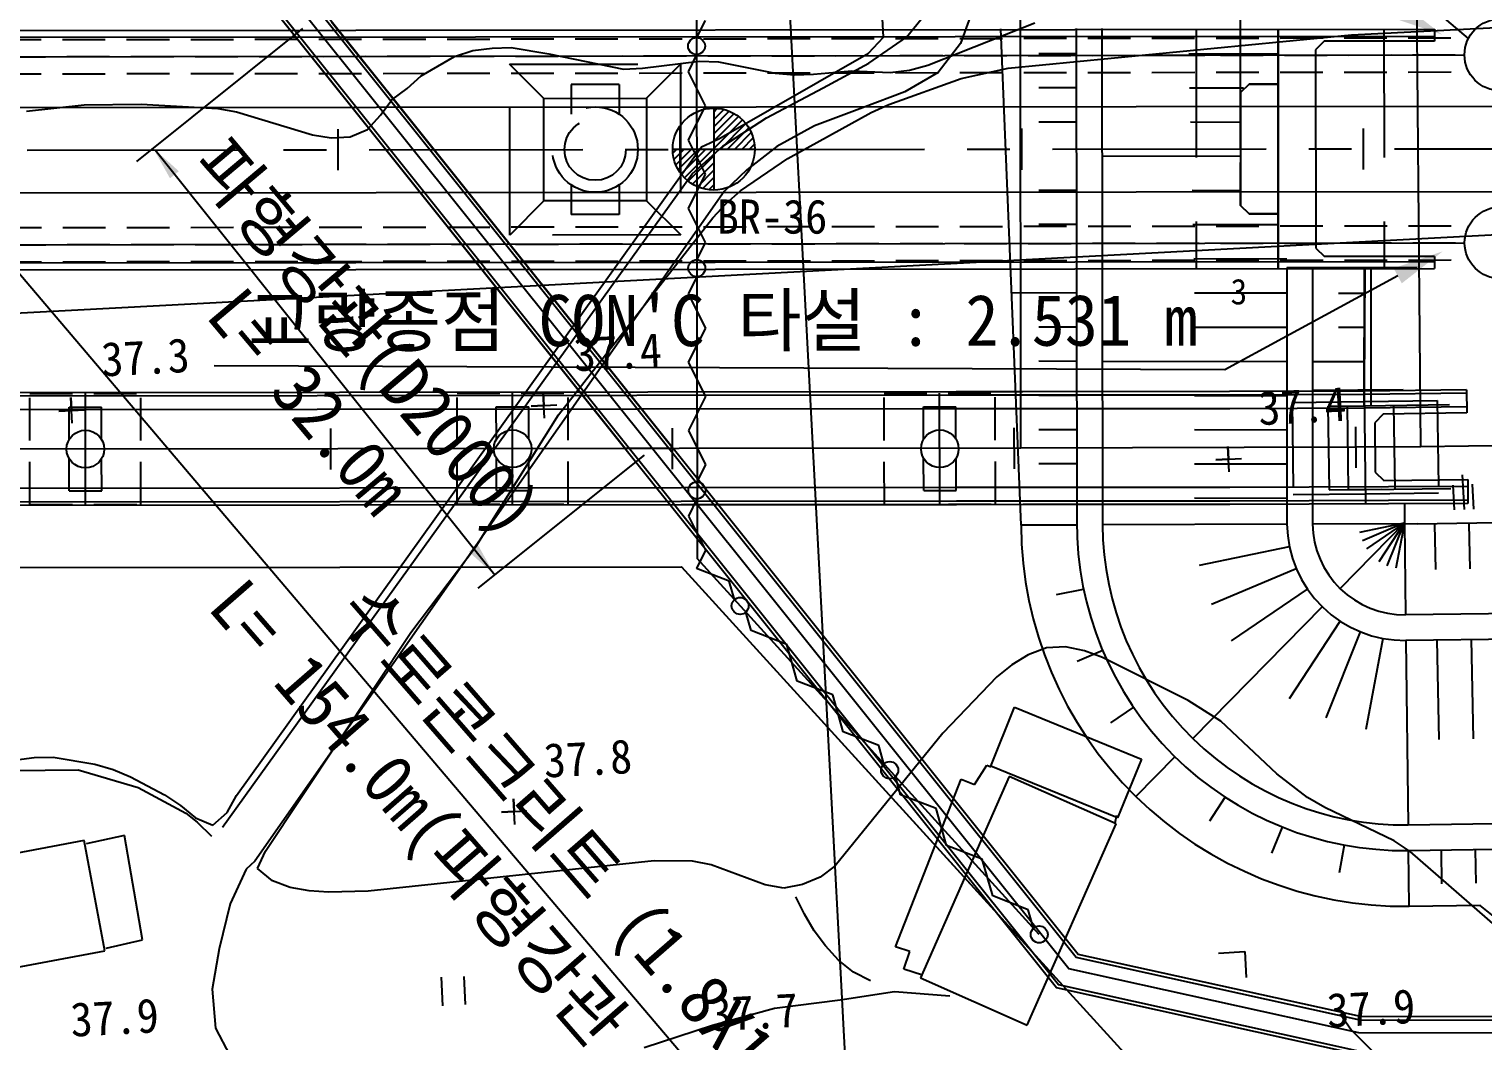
# Model space of a CAD drawing. Header units: millimetres. Extents: x 13158 to 13954, y 1103 to 1807.
# Drawn here: x 13824.1 to 13909.2, y 1423.8 to 1483 of the extents above; entities that cross this region are included whole.
import ezdxf
from ezdxf.enums import TextEntityAlignment as Align
from ezdxf.xclip import XClip

# ---------------------------------------------------------------- set-up
doc = ezdxf.new("R2010")
doc.units = ezdxf.units.MM
doc.header["$LTSCALE"] = 10
doc.header["$MEASUREMENT"] = 0
doc.header["$XCLIPFRAME"] = 2
for name, pattern in [('CENTER', [2, 1.25, -0.25, 0.25, -0.25]), ('CENTERX2', [4, 2.5, -0.5, 0.5, -0.5]), ('DASHED2', [0.375, 0.25, -0.125]), ('HIDDEN', [0.375, 0.25, -0.125])]:
    doc.linetypes.add(name, pattern=pattern)
for name, color, linetype in [('TN-CABL', 4, 'Continuous'), ('TN-MANH', 4, 'Continuous'), ('TZ-BASE', 253, 'Continuous'), ('TZ-CABL', 4, 'Continuous')]:
    doc.layers.add(name, color=color, linetype=linetype)
doc.styles.get("Standard").update_dxf_attribs({"font": 'GulimChe.ttf'})
doc.linetypes.add('ZIGZAG', pattern='A,0.0001,-0.2,[131,ltypeshp.shx,S=0.2,R=0,X=-0.2,Y=0],-0.4,[131,ltypeshp.shx,S=0.2,R=180,X=0.2,Y=0],-0.2', length=0.8001)

# ---------------------------------------------------------------- blocks, each defined once
blk = doc.blocks.new('JD-DGDHG')
at = {"layer": 'TZ-BASE'}
for p, q in [((619.644, 135.947), (638.223, -213.913)), ((652.798, 0.575), (652.732, 74.587)), ((639.941, -16.936), (639.877, 54.984)), ((663.341, -16.855), (662.734, 52.968)), ((642.747, -47.398, -2.246), (582.786, 27.519, -2.246)), ((643.174, -46.732, -2.246), (583.48, 27.852, -2.246)), ((643.288, -46.554, -2.246), (583.665, 27.94, -2.246)), ((642.034, -48.507, -2.246), (581.63, 26.964, -2.246)), ((642.148, -48.33, -2.246), (581.967, 26.863, -2.246)), ((620.955, 14.487), (620.989, -23.392)), ((564.872, 12.656, 32.265), (625.241, -58.416, 32.265)), ((633.242, 7.127, 37.907), (634.535, 8.699, 37.907)), ((637.047, 8.526, 37.907), (636.412, 6.738, 37.907)), ((616.783, -16.958, -2.246), (596.792, 8.019, -2.246)), ((599.608, 8.022, -2.246), (619.599, -16.956, -2.246)), ((621.461, 8.098), (620.961, 7.098)), ((631.906, 7.111, 37), (631.843, 8.219, 37)), ((634.499, 5.475, 37), (640.768, 7.958, 37)), ((659.284, 7.255, 37), (671.141, 7.863, 37)), ((500.014, 7.44), (664.141, 7.585)), ((575.073, 7.106), (664.142, 7.184)), ((597.904, 7.63, -2.246), (588.181, -0.152, -2.246)), ((631.016, 6.184, 37), (631.906, 7.111, 37)), ((631.052, 5.593, 37.907), (633.242, 7.127, 37.907)), ((639.952, -21.44), (638.765, 7.614)), ((639.192, 5.296, 37), (659.284, 7.255, 37)), ((643.187, 7.618), (643.214, -21.429)), ((644.687, 7.619), (644.714, -21.424)), ((655.004, -6.423), (654.991, 7.576)), ((654.991, 7.576), (655.004, -6.423)), ((657.692, 6.878), (657.192, 6.378)), ((664.142, 6.884), (657.692, 6.878)), ((664.141, 7.585), (664.142, 6.884)), ((604.856, 4.856, 37), (606.796, 5.988, 37)), ((606.796, 5.988, 37), (607.867, 6.343, 37)), ((607.867, 6.343, 37), (609.001, 6.483, 37)), ((609.001, 6.483, 37), (610.113, 6.509, 37)), ((610.113, 6.509, 37), (612.312, 6.149, 37)), ((612.312, 6.149, 37), (616.696, 5.243, 37)), ((620.962, 6.098), (620.463, 5.097)), ((622.268, 1.164, 37), (631.016, 6.184, 37)), ((636.412, 6.738, 37.907), (635.096, 5.051, 37.907)), ((643.189, 6.147), (640.994, 6.15)), ((654.969, 6.13), (649.768, 6.137)), ((657.192, 6.378), (657.203, -5.222)), ((616.696, 5.243, 37), (617.803, 5.305, 37)), ((617.803, 5.305, 37), (621.133, 5.717, 37)), ((621.133, 5.717, 37), (622.253, 5.669, 37)), ((622.253, 5.669, 37), (625.567, 5.002, 37)), ((627.804, 4.944, 37), (630.045, 5.147, 37)), ((628.368, 4.147, 37.907), (631.052, 5.593, 37.907)), ((630.045, 5.147, 37), (632.285, 5.052, 37)), ((632.285, 5.052, 37), (633.42, 5.193, 37)), ((633.42, 5.193, 37), (634.499, 5.475, 37)), ((636.441, 4.697, 37), (639.192, 5.296, 37)), ((604.018, 4.121, 37), (604.856, 4.856, 37)), ((620.463, 5.097), (621.465, 3.098)), ((625.567, 5.002, 37), (626.692, 4.918, 37)), ((626.692, 4.918, 37), (627.804, 4.944, 37)), ((632.206, 3.171, 37), (636.441, 4.697, 37)), ((635.096, 5.051, 37.907), (633.154, 3.92, 37.907)), ((602.466, 2.554, 37), (603.135, 3.454, 37)), ((603.135, 3.454, 37), (604.018, 4.121, 37)), ((625.052, 2.4, 37.907), (628.368, 4.147, 37.907)), ((633.154, 3.92, 37.907), (630.668, 2.981, 37.907)), ((643.191, 4.147), (640.993, 4.15)), ((652.977, 4.133), (649.816, 4.137)), ((652.977, 4.133), (649.816, 4.137)), ((499.967, 2.94), (699.956, 3.116)), ((581.746, 2.779, 37), (585.116, 3.159, 37)), ((585.116, 3.159, 37), (588.455, 3.2, 37)), ((588.455, 3.2, 37), (592.945, 2.938, 37)), ((592.945, 2.938, 37), (594.047, 2.74, 37)), ((594.047, 2.74, 37), (598.486, 1.394, 37)), ((601.715, 1.719, 37), (602.466, 2.554, 37)), ((621.465, 3.098), (620.467, 1.097)), ((621.966, 2.965), (621.971, -1.835)), ((621.967, 2.724), (622.196, 2.955)), ((621.967, 2.3), (622.558, 2.892)), ((621.968, 1.876), (622.877, 2.787)), ((621.968, 1.452), (623.162, 2.648)), ((626.312, 0.027, 37), (631.185, 2.71, 37)), ((630.668, 2.981, 37.907), (627.861, 1.928, 37.907)), ((631.185, 2.71, 37), (632.206, 3.171, 37)), ((599.999, -0.671), (599.997, 1.729)), ((600.69, 1.295, 37), (601.715, 1.719, 37)), ((619.999, -0.653), (619.996, 1.747)), ((621.968, 1.027), (623.417, 2.479)), ((621.969, 0.603), (623.645, 2.283)), ((622.355, 0.566), (623.847, 2.06)), ((622.506, 0.747, 37.907), (625.052, 2.4, 37.907)), ((622.78, 0.566), (624.021, 1.81)), ((627.861, 1.928, 37.907), (625.668, 0.729, 37.907)), ((639.999, -0.636), (639.996, 1.764)), ((643.192, 2.147), (640.993, 2.15)), ((652.772, 2.133), (649.863, 2.137)), ((652.772, 2.133), (649.863, 2.137)), ((659.999, -0.618), (659.996, 1.782)), ((598.486, 1.394, 37), (599.583, 1.232, 37)), ((599.583, 1.232, 37), (600.69, 1.295, 37)), ((620.467, 1.097), (621.469, -0.902)), ((621.247, 0.704, 37), (622.268, 1.164, 37)), ((623.204, 0.567), (624.166, 1.531)), ((623.628, 0.567), (624.278, 1.219)), ((624.053, 0.568), (624.35, 0.866)), ((589.279, 0.519, -2.246), (609.148, -24.349, -2.246)), ((594.037, -37.261, 37), (621.247, 0.704, 37)), ((619.569, 0.563), (624.369, 0.568)), ((619.58, 0.333), (619.81, 0.563)), ((619.644, -0.028), (620.234, 0.564)), ((619.749, -0.347), (620.658, 0.564)), ((619.889, -0.632), (621.083, 0.564)), ((620.058, -0.887), (621.507, 0.565)), ((620.255, -1.114), (621.931, 0.565)), ((620.478, -1.315), (621.969, 0.179)), ((620.7, -0.888, 37.907), (622.506, 0.747, 37.907)), ((623.535, -1.876, 37), (626.312, 0.027, 37)), ((625.668, 0.729, 37.907), (623.904, -0.641, 37.907)), ((652.774, 0.133), (644.694, 0.145)), ((620.729, -1.489), (621.97, -0.245)), ((621.008, -1.634), (621.97, -0.67)), ((623.904, -0.641, 37.907), (622.574, -1.921, 37.907)), ((593.224, -39.108, 37.907), (620.7, -0.888, 37.907)), ((621.469, -0.902), (620.47, -2.902)), ((621.321, -1.745), (621.971, -1.094)), ((621.674, -1.816), (621.971, -1.518)), ((499.971, -2.06), (700, -1.884)), ((622.574, -1.921, 37.907), (595.106, -41.106, 37.907)), ((622.697, -2.612, 37), (623.535, -1.876, 37)), ((643.196, -1.853), (640.992, -1.85)), ((652.776, -1.867), (649.958, -1.863)), ((699.42, -2.762), (457.918, -15.587)), ((620.47, -2.902), (621.472, -4.902)), ((621.908, -3.452, 37), (622.697, -2.612, 37)), ((612.884, -14.974, 37), (621.908, -3.452, 37)), ((643.198, -3.853), (640.991, -3.85)), ((654.978, -3.87), (650.006, -3.863)), ((654.978, -3.87), (650.006, -3.863)), ((621.472, -4.902), (620.973, -5.902)), ((655.504, -5.871), (650.054, -5.863)), ((655.504, -5.871), (650.054, -5.863)), ((657.203, -5.222), (657.703, -5.721)), ((664.153, -5.716), (657.703, -5.721)), ((664.153, -5.716), (664.154, -6.416)), ((500.026, -6.16), (664.153, -6.015)), ((500.027, -6.56), (664.154, -6.415)), ((663.13, -6.364), (655.5, -6.371)), ((655.5, -6.371), (655.514, -21.385)), ((657, -6.369), (657.014, -21.38)), ((660.077, -6.366), (660.024, -13.546)), ((660.034, -14.448), (660.049, -6.419)), ((660.434, -14.451), (660.449, -6.418)), ((620.974, -6.902), (620.475, -7.902)), ((620.475, -7.902), (621.477, -9.902)), ((643.201, -7.853), (639.397, -7.848)), ((655.501, -7.871), (650.101, -7.863)), ((660.069, -7.877), (658.535, -7.875)), ((621.477, -9.902), (620.479, -11.902)), ((643.203, -9.853), (640.99, -9.85)), ((655.503, -9.871), (650.103, -9.863)), ((660.059, -9.877), (658.531, -9.875)), ((620.479, -11.902), (621.48, -13.902)), ((643.205, -11.853), (640.989, -11.85)), ((655.505, -11.871), (644.705, -11.855)), ((660.048, -11.877), (657.005, -11.873)), ((660.038, -13.598), (652.158, -13.626)), ((662.308, -13.517), (657.007, -13.557)), ((660.023, -13.598), (660.108, -20.198)), ((666.022, -13.522), (660.038, -13.598)), ((666.022, -13.522), (666.039, -14.871)), ((600.063, -13.672), (580.063, -13.69)), ((636.163, -13.84), (580.063, -13.89)), ((584.432, -15.474, 37.348), (584.353, -13.977, 37.348)), ((584.353, -13.977, 37.348), (584.393, -14.725, 37.348)), ((585.2, -20.235), (585.195, -13.735)), ((636.163, -13.64), (600.063, -13.672)), ((610.2, -20.213), (610.194, -13.713)), ((611.284, -14.469, 37.44), (612.781, -14.389, 37.44)), ((612.032, -14.429, 37.44), (611.284, -14.469, 37.44)), ((612.072, -15.178, 37.44), (611.993, -13.68, 37.44)), ((611.993, -13.68, 37.44), (612.032, -14.429, 37.44)), ((621.48, -13.902), (620.482, -15.902)), ((635.208, -20.216), (635.187, -13.716)), ((640.063, -13.637), (636.163, -13.64)), ((640.063, -13.837), (636.163, -13.84)), ((652.158, -13.626), (640.063, -13.637)), ((652.159, -13.826), (640.063, -13.837)), ((643.207, -13.853), (640.989, -13.85)), ((655.507, -13.871), (650.107, -13.863)), ((660.04, -13.798), (652.159, -13.826)), ((666.025, -13.722), (660.04, -13.798)), ((636.164, -14.64), (580.063, -14.69)), ((583.644, -14.765, 37.348), (585.142, -14.686, 37.348)), ((584.393, -14.725, 37.348), (583.644, -14.765, 37.348)), ((608.072, -22.668, 37), (612.884, -14.974, 37)), ((640.063, -14.637), (636.164, -14.64)), ((652.161, -14.626), (640.063, -14.637)), ((660.047, -14.598), (652.161, -14.626)), ((666.035, -14.522), (660.047, -14.598)), ((661.14, -14.934), (660.647, -15.441)), ((666.039, -14.871), (661.14, -14.934)), ((599.539, -15.772), (599.541, -18.172)), ((619.539, -15.754), (619.541, -18.154)), ((620.482, -15.902), (621.484, -17.902)), ((639.539, -15.736), (639.541, -18.136)), ((643.209, -15.853), (640.988, -15.85)), ((655.509, -15.871), (650.109, -15.863)), ((659.532, -15.683), (659.547, -18.083)), ((660.647, -15.441), (660.684, -18.34)), ((639.941, -16.936), (553.995, -17.012)), ((619.599, -16.956, -2.246), (616.783, -16.958, -2.246)), ((659.54, -16.883), (639.941, -16.936)), ((652.137, -18.323, 37.44), (652.057, -16.825, 37.44)), ((652.057, -16.825, 37.44), (652.097, -17.574, 37.44)), ((663.341, -16.855), (659.54, -16.883)), ((679.538, -16.626), (663.341, -16.855)), ((617.895, -17.348, -2.246), (608.172, -25.13, -2.246)), ((643.21, -17.853), (640.988, -17.85)), ((655.51, -17.871), (650.11, -17.863)), ((651.348, -17.614, 37.44), (652.846, -17.535, 37.44)), ((652.097, -17.574, 37.44), (651.348, -17.614, 37.44)), ((621.484, -17.902), (620.985, -18.902)), ((660.684, -18.34), (661.19, -18.834)), ((665.768, -18.502, 38.091), (665.875, -20.512, 38.091)), ((620.067, -19.254), (580.067, -19.29)), ((636.168, -19.24), (620.067, -19.254)), ((640.067, -19.237), (636.168, -19.24)), ((652.171, -19.226), (640.067, -19.237)), ((666.094, -19.177), (652.171, -19.226)), ((661.19, -18.834), (666.089, -18.771)), ((665.212, -19.097, 38.091), (665.289, -20.543, 38.091)), ((666.089, -18.771), (666.107, -20.177)), ((666.44, -20.504, 38.091), (666.362, -19.036, 38.091)), ((620.068, -20.054), (580.068, -20.09)), ((620.068, -20.254), (580.068, -20.29)), ((636.168, -20.04), (620.068, -20.054)), ((636.168, -20.24), (620.068, -20.254)), ((620.986, -19.902), (620.487, -20.902)), ((640.068, -20.037), (636.168, -20.04)), ((640.068, -20.237), (636.168, -20.24)), ((652.172, -20.026), (640.068, -20.037)), ((652.173, -20.226), (640.068, -20.237)), ((655.512, -19.871), (650.112, -19.863)), ((666.105, -19.977), (652.172, -20.026)), ((666.107, -20.177), (652.173, -20.226)), ((662.382, -20.138), (662.383, -21.309)), ((620.487, -20.902), (621.489, -22.902)), ((663.144, -21.358), (680.153, -21.088)), ((643.214, -21.429), (639.952, -21.44)), ((655.514, -21.385), (644.714, -21.423)), ((663.144, -21.358), (657.014, -21.38)), ((662.383, -21.309), (658.622, -25.142)), ((659.78, -21.846), (662.383, -21.309)), ((662.383, -21.309), (659.926, -22.349)), ((662.383, -21.309), (660.17, -22.815)), ((660.911, -23.563), (662.383, -21.309)), ((661.379, -23.812), (662.383, -21.309)), ((662.383, -21.309), (661.888, -23.963)), ((662.383, -21.309), (662.452, -26.686)), ((664.156, -21.4), (664.207, -24.027)), ((666.155, -21.361), (666.206, -23.988)), ((604.234, -27.713, 37), (608.072, -22.668, 37)), ((621.489, -22.902), (620.953, -23.975)), ((650.391, -23.778), (655.654, -22.695)), ((641.018, -45.384), (620.989, -23.392)), ((622.871, -24.716), (620.953, -23.975)), ((656.056, -23.986), (651.099, -26.084)), ((623.175, -25.792), (622.871, -24.716)), ((642.028, -25.5), (643.607, -25.175)), ((656.704, -25.174), (652.246, -28.208)), ((657.571, -26.212), (650.006, -33.92)), ((624.152, -27.607), (623.848, -26.531)), ((655.667, -31.586), (658.625, -27.06)), ((680.257, -26.457), (662.452, -26.686)), ((595.738, -40.508, 37), (604.234, -27.713, 37)), ((626.238, -28.413), (624.152, -27.607)), ((657.809, -32.707), (659.825, -27.685)), ((661.124, -28.063), (660.131, -33.385)), ((680.287, -27.957), (662.472, -28.186)), ((626.845, -30.565), (626.238, -28.413)), ((641.444, -28.624, 37), (640.377, -29.016, 37)), ((642.552, -28.562, 37), (641.444, -28.624, 37)), ((643.659, -28.797, 37), (642.552, -28.562, 37)), ((644.729, -28.779), (643.235, -29.412)), ((644.71, -29.188, 37), (643.659, -28.797, 37)), ((662.471, -28.179), (662.61, -38.985)), ((664.288, -28.176), (664.401, -33.978)), ((666.287, -28.137), (666.401, -33.939)), ((639.411, -29.619, 37), (638.531, -30.322, 37)), ((640.377, -29.016, 37), (639.411, -29.619, 37)), ((649.74, -31.69, 37), (644.71, -29.188, 37)), ((628.931, -31.37), (626.845, -30.565)), ((638.531, -30.322, 37), (635.368, -33.612, 37)), ((629.538, -33.522), (628.931, -31.37)), ((638.174, -35.539, 41.024), (639.578, -32.097, 41.024)), ((639.578, -32.097, 41.024), (647.002, -35.126, 41.024)), ((646.535, -32.094), (645.186, -33.012)), ((651.637, -32.906, 37), (649.74, -31.69, 37)), ((654.918, -35.995, 37), (651.637, -32.906, 37)), ((635.368, -33.612, 37), (629.078, -41.376, 37)), ((631.624, -34.327), (629.538, -33.522)), ((631.928, -35.403), (631.624, -34.327)), ((579.932, -35.321, 37), (582.202, -35.041, 37)), ((582.202, -35.041, 37), (583.314, -35.015, 37)), ((583.314, -35.015, 37), (585.743, -35.422, 37)), ((585.743, -35.422, 37), (586.823, -35.735, 37)), ((637.226, -36.616, 41.172), (637.942, -35.487, 41.172)), ((637.942, -35.487, 41.172), (638.175, -35.57, 41.172)), ((645.597, -38.568, 41.024), (638.174, -35.539, 41.024)), ((647.002, -35.126, 41.024), (645.597, -38.568, 41.024)), ((648.955, -34.991), (646.67, -37.318)), ((580.92, -35.794, 37.907), (584.782, -35.763, 37.907)), ((584.782, -35.763, 37.907), (588.29, -36.78, 37.907)), ((586.823, -35.735, 37), (587.843, -36.166, 37)), ((587.843, -36.166, 37), (589.831, -37.222, 37)), ((632.598, -46.109, 41.172), (636.444, -36.304, 41.172)), ((632.905, -37.219), (632.601, -36.143)), ((639.263, -36.146, 41.024), (634.058, -47.934, 41.024)), ((636.444, -36.304, 41.172), (637.226, -36.616, 41.172)), ((645.511, -38.905, 41.024), (639.263, -36.146, 41.024)), ((656.723, -37.371, 37), (654.918, -35.995, 37)), ((588.29, -36.78, 37.907), (591.079, -38.295, 37.907)), ((589.831, -37.222, 37), (590.764, -37.85, 37)), ((593.491, -38.258, 37), (594.037, -37.261, 37)), ((634.991, -38.024), (632.905, -37.219)), ((650.996, -38.734), (651.896, -37.357)), ((657.724, -37.954, 37), (656.723, -37.371, 37)), ((590.764, -37.85, 37), (591.632, -38.561, 37)), ((592.652, -38.993, 37), (593.491, -38.258, 37)), ((609.541, -38.237, 37.828), (611.039, -38.157, 37.828)), ((610.29, -38.197, 37.828), (609.541, -38.237, 37.828)), ((610.33, -38.946, 37.828), (610.25, -37.448, 37.828)), ((610.25, -37.448, 37.828), (610.29, -38.197, 37.828)), ((635.598, -40.176), (634.991, -38.024)), ((661.794, -39.905, 37), (657.724, -37.954, 37)), ((591.079, -38.295, 37.907), (591.737, -38.808, 37.907)), ((591.632, -38.561, 37), (592.652, -38.993, 37)), ((591.737, -38.808, 37.907), (592.582, -39.633, 37.907)), ((640.306, -50.693, 41.024), (645.511, -38.905, 41.024)), ((645.455, -38.835, 41.172), (645.551, -38.414, 41.172)), ((654.629, -40.632), (655.244, -39.1)), ((680.497, -38.755), (662.61, -38.985)), ((585.131, -39.896, 41.209), (576.673, -41.471, 41.209)), ((586.332, -46.347, 41.209), (585.131, -39.896, 41.209)), ((587.485, -39.593, 41.043), (585.242, -40.093, 41.043)), ((588.536, -45.708, 41.043), (587.485, -39.593, 41.043)), ((662.726, -40.533, 37), (661.794, -39.905, 37)), ((595.27, -41.532, 37), (595.738, -40.508, 37)), ((637.684, -40.981), (635.598, -40.176)), ((658.869, -40.154), (658.565, -41.779)), ((680.526, -40.255), (662.629, -40.485)), ((662.671, -43.746), (662.629, -40.478)), ((667.849, -44.994, 37), (662.726, -40.533, 37)), ((664.528, -40.474), (664.566, -42.427)), ((666.527, -40.435), (666.565, -42.388)), ((594.606, -41.577, 37.907), (593.665, -43.589, 37.907)), ((595.106, -41.106, 37.907), (594.606, -41.577, 37.907)), ((596.138, -42.243, 37), (595.27, -41.532, 37)), ((618.485, -41.085, 37), (601.752, -42.851, 37)), ((620.718, -41.106, 37), (618.485, -41.085, 37)), ((621.82, -41.305, 37), (620.718, -41.106, 37)), ((624.976, -42.477, 37), (621.82, -41.305, 37)), ((629.078, -41.376, 37), (628.193, -42.043, 37)), ((638.292, -43.133), (637.684, -40.981)), ((597.19, -42.634, 37), (596.138, -42.243, 37)), ((626.078, -42.675, 37), (624.976, -42.477, 37)), ((627.168, -42.467, 37), (626.078, -42.675, 37)), ((628.193, -42.043, 37), (627.168, -42.467, 37)), ((598.293, -42.832, 37), (597.19, -42.634, 37)), ((599.418, -42.916, 37), (598.293, -42.832, 37)), ((601.752, -42.851, 37), (599.418, -42.916, 37)), ((627.27, -44.201, 38), (626.773, -43.184, 38)), ((640.378, -43.939), (638.292, -43.133)), ((593.665, -43.589, 37.907), (593.025, -46.233, 37.907)), ((627.836, -45.172, 38), (627.27, -44.201, 38)), ((640.682, -45.015), (640.378, -43.939)), ((666.829, -43.693), (662.671, -43.746)), ((668.375, -44.942), (666.829, -43.693)), ((586.403, -46.195, 41.043), (588.536, -45.708, 41.043)), ((628.503, -46.056, 38), (627.836, -45.172, 38)), ((577.874, -47.922, 41.209), (586.332, -46.347, 41.209)), ((593.025, -46.233, 37.907), (592.609, -48.589, 37.907)), ((629.275, -46.89, 38), (628.503, -46.056, 38)), ((633.449, -46.376, 41.172), (632.598, -46.109, 41.172)), ((633.095, -47.423, 41.172), (633.449, -46.376, 41.172)), ((659.799, -50.395, -2.246), (643.174, -46.732, -2.246)), ((659.821, -50.195, -2.246), (643.288, -46.554, -2.246)), ((651.502, -46.475, 37.538), (653.044, -46.394, 37.538)), ((653.044, -46.394, 37.538), (653.125, -47.909, 37.538)), ((630.143, -47.601, 38), (629.275, -46.89, 38)), ((631.135, -48.111, 38), (630.143, -47.601, 38)), ((634.179, -47.772, 41.172), (633.095, -47.423, 41.172)), ((659.714, -51.147, -2.246), (642.747, -47.398, -2.246)), ((606.118, -49.566, 37.981), (606.03, -47.895, 37.981)), ((607.339, -47.848, 37.981), (607.427, -49.496, 37.981)), ((634.058, -47.934, 41.024), (640.306, -50.693, 41.024)), ((659.597, -52.2, -2.246), (642.148, -48.33, -2.246)), ((659.597, -52.2, -2.246), (642.148, -48.33, -2.246)), ((592.609, -48.589, 37.907), (592.816, -50.868, 37.907)), ((625.532, -49.694, 37.907), (629.376, -49.22, 37.907)), ((629.376, -49.22, 37.907), (632.548, -48.717, 37.907)), ((632.548, -48.717, 37.907), (635.778, -48.988, 37.907)), ((659.574, -52.4, -2.246), (642.034, -48.507, -2.246)), ((621.901, -50.7, 37.907), (625.532, -49.694, 37.907)), ((658.62, -50.036, 37.907), (659.296, -50.993, 37.907)), ((679.638, -50.237, -2.246), (659.821, -50.195, -2.246)), ((592.816, -50.868, 37.907), (593.646, -52.475, 37.907)), ((617.9, -52.011, 37.907), (621.901, -50.7, 37.907)), ((659.296, -50.993, 37.907), (661.119, -52.813, 37.907)), ((679.641, -50.437, -2.246), (659.799, -50.395, -2.246)), ((679.654, -51.187, -2.246), (659.714, -51.147, -2.246))]:
    blk.add_line(p, q, dxfattribs=at)
at = {"layer": 'TZ-BASE', "linetype": 'DASHED2', "ltscale": 3}
for p, q in [((650.191, 7.572), (650.204, -6.427)), ((661.191, 7.581), (661.204, -6.418)), ((610.024, 5.537), (620.024, 5.545)), ((612.026, 3.538), (610.024, 5.537)), ((610.033, -4.463), (610.024, 5.537)), ((618.026, 3.544), (620.024, 5.545)), ((620.024, 5.545), (620.033, -4.454)), ((616.425, 4.342), (613.625, 4.34)), ((613.625, 4.34), (613.627, 2.611)), ((616.425, 4.342), (616.427, 2.614)), ((653.294, 4.374), (652.795, 3.874)), ((653.294, 4.374), (652.795, 3.874)), ((654.994, 4.376), (653.294, 4.374)), ((612.026, 3.538), (618.026, 3.544)), ((612.031, -2.461), (612.026, 3.538)), ((618.026, 3.544), (618.031, -2.456)), ((652.795, 3.874), (652.8, -2.726)), ((652.795, 3.874), (652.8, -2.726)), ((613.631, -1.531), (613.632, -3.26)), ((616.43, -1.529), (616.432, -3.257)), ((612.031, -2.461), (610.033, -4.463)), ((618.031, -2.456), (612.031, -2.461)), ((618.031, -2.456), (620.033, -4.454)), ((616.432, -3.257), (613.632, -3.26)), ((652.8, -2.726), (653.301, -3.226)), ((652.8, -2.726), (653.301, -3.226)), ((655.001, -3.224), (653.301, -3.226)), ((620.033, -4.454), (610.033, -4.463))]:
    blk.add_line(p, q, dxfattribs=at)
at = {"layer": 'TZ-BASE', "linetype": 'DASHED2'}
for p, q in [((653.294, 4.375), (652.795, 3.874)), ((653.294, 4.375), (652.795, 3.874)), ((653.294, 4.375), (654.994, 4.376)), ((652.8, -2.725), (652.798, 0.575)), ((652.8, -2.725), (652.798, 0.575)), ((653.301, -3.225), (652.8, -2.725)), ((653.301, -3.225), (652.8, -2.725)), ((653.301, -3.225), (655.001, -3.223))]:
    blk.add_line(p, q, dxfattribs=at)
at = {"layer": 'TZ-BASE', "linetype": 'HIDDEN'}
for p, q in [((581.945, -13.738), (588.445, -13.732)), ((581.95, -20.238), (581.945, -13.738)), ((588.45, -20.232), (588.445, -13.732)), ((606.944, -13.716), (613.444, -13.71)), ((606.95, -20.216), (606.944, -13.716)), ((613.45, -20.21), (613.444, -13.71)), ((631.937, -13.727), (638.437, -13.706)), ((631.958, -20.227), (631.937, -13.727)), ((638.458, -20.206), (638.437, -13.706)), ((584.245, -14.536), (586.145, -14.534)), ((584.247, -16.431), (584.245, -14.536)), ((586.147, -16.43), (586.145, -14.534)), ((609.245, -14.514), (611.145, -14.512)), ((609.247, -16.409), (609.245, -14.514)), ((611.147, -16.408), (611.145, -14.512)), ((634.24, -14.519), (636.14, -14.513)), ((634.246, -16.415), (634.24, -14.519)), ((636.145, -16.409), (636.14, -14.513)), ((584.25, -19.436), (584.248, -17.54)), ((586.15, -19.434), (586.148, -17.539)), ((609.249, -19.414), (609.248, -17.518)), ((611.149, -19.412), (611.148, -17.517)), ((634.255, -19.419), (634.249, -17.524)), ((636.155, -19.413), (636.149, -17.518)), ((584.25, -19.436), (586.15, -19.434)), ((609.249, -19.414), (611.149, -19.412)), ((634.255, -19.419), (636.155, -19.413)), ((659.147, -19.36), (661.047, -19.336)), ((581.95, -20.238), (588.45, -20.232)), ((606.95, -20.216), (613.45, -20.21)), ((631.958, -20.227), (638.458, -20.206))]:
    blk.add_line(p, q, dxfattribs=at)
at = {"layer": 'TZ-BASE', "linetype": 'HIDDEN', "ltscale": 2}
for p, q in [((655.811, -14.253), (660.031, -14.198)), ((655.811, -14.253), (655.88, -19.652)), ((655.811, -14.253), (655.88, -19.652)), ((657.914, -14.476), (660.034, -14.448)), ((659.034, -14.461), (659.097, -19.361)), ((660.031, -14.198), (664.31, -14.144)), ((660.034, -14.448), (666.033, -14.372)), ((661.754, -14.426), (661.817, -19.326)), ((664.31, -14.144), (664.38, -19.543)), ((657.914, -14.476), (657.977, -19.375)), ((657.977, -19.375), (660.097, -19.348)), ((660.097, -19.348), (666.096, -19.271)), ((660.1, -19.598), (664.38, -19.543)), ((655.88, -19.652), (660.1, -19.598))]:
    blk.add_line(p, q, dxfattribs=at)
at = {"layer": 'TZ-BASE', "ltscale": 10}
for p, q in [((620.073, -23.903), (580.073, -23.939)), ((620.102, -23.903), (620.073, -23.903)), ((640.577, -46.385), (620.102, -23.903))]:
    blk.add_line(p, q, dxfattribs=at)
at = {"layer": 'TZ-BASE', "linetype": 'CENTERX2', "ltscale": 10}
blk.add_line((646.392, -52.77), (620.102, -23.903), dxfattribs=at)
at = {"layer": 'TZ-BASE', "linetype": 'CENTER'}
blk.add_lwpolyline([(-0.002, 0), (101.198, 0.089), (301.198, 0.266), (501.798, 0.442), (699.998, 0.617)], dxfattribs=at)
at = {"layer": 'TZ-BASE'}
for centre, radius in [((620.962, 6.598), 0.5), ((621.969, 0.565), 2.4), ((620.974, -6.402), 0.5), ((585.198, -16.985), 1.1), ((610.197, -16.963), 1.1), ((635.197, -16.966), 1.1), ((620.985, -19.402), 0.5), ((623.511, -26.162), 0.5), ((632.265, -35.773), 0.5), ((641.018, -45.384), 0.5)]:
    blk.add_circle(centre, radius, dxfattribs=at)
at = {"layer": 'TZ-BASE', "linetype": 'DASHED2', "ltscale": 3}
for radius in [2.5, 1.8]:
    blk.add_circle((615.029, 0.541), radius, dxfattribs=at)
at = {"layer": 'TZ-BASE'}
for radius, start in [(19.17, 179.67804), (22.432, 180.33383), (17.67, 180.36916), (6.87, 180.63086), (5.37, 180.73555)]:
    blk.add_arc((662.383, -21.309), radius, start, 270.73555, dxfattribs=at)
for points in [[(590.666, -0.724, -2.246), (590.146, -1.14, -2.246), (589.157, 0.629, -2.246)], [(608.159, -22.579, -2.246), (607.638, -22.996, -2.246), (609.148, -24.349, -2.246)]]:
    blk.add_solid(points, dxfattribs=at)
for s, rotation, p in [('파형강관(D2000)', 310.04965, (601.518, -10.516, 105.699)), (' L= 32.0m', 310.04965, (597.655, -13.446, 104.719)), (' L= 154.0m(파형강관 32.0m포함)', 311.04965, (610.866, -45.643, 169.406)), ('수로콘크리트 (1.8X1.5)', 311.04965, (614.523, -41.529, 127.288))]:
    blk.add_text(s, height=3, rotation=rotation, dxfattribs=at).set_placement(p, align=Align.MIDDLE)
for s, rotation, p in [('BR-36', 359.99909, (622.149, -4.38, 37)), ('37.3', 3.03981, (586.176, -12.742, 37.122)), ('37.4', 3.03981, (613.815, -12.446, 37.122)), ('37.4', 3.03981, (653.88, -15.591, 37.122)), ('37.8', 3.03981, (612.073, -36.214, 37.122)), ('37.9', 3.03981, (584.377, -51.378, 37.122)), ('37.7', 3.03981, (621.784, -51.062, 37.122)), ('37.9', 3.03981, (657.903, -50.832, 37.122))]:
    blk.add_text(s, height=2, rotation=rotation, dxfattribs=at).set_placement(p)
blk = doc.blocks.new('JD-DFHD6DFH8')
at = {"layer": 'TZ-BASE'}
blk.add_lwpolyline([(661.93, 68.153), (651.806, 62.652), (592.659, 62.886)], dxfattribs=at)
for points in [[(661.655, 83.242), (664.535, 82.263), (662.129, 84.123)], [(661.691, 68.593), (664.566, 69.586), (662.169, 67.714)]]:
    blk.add_solid(points, dxfattribs=at)
for s, height, p in [("교량종점 CON'C 타설 : 2.531 m", 3, (622.431, 65.576)), ('3', 1.5, (652.636, 67.218))]:
    blk.add_text(s, height=height, rotation=0.05182, dxfattribs=at).set_placement(p, align=Align.MIDDLE)

msp = doc.modelspace()

# ---------------------------------------------------------------- linework, layer by layer
at = {"layer": 'TN-CABL', "linetype": 'ZIGZAG', "ltscale": 0.5}
for points in [[(13406.357, 1480.844), (13908.143, 1481.489)], [(13406.367, 1469.844), (13908.153, 1470.489)]]:
    msp.add_lwpolyline(points, dxfattribs=at)
at = {"layer": 'TN-MANH'}
for centre in [(13910.243, 1481.492), (13910.253, 1470.492)]:
    msp.add_circle(centre, 2.1, dxfattribs=at)
at = {"layer": 'TZ-CABL', "linetype": 'ByBlock'}
msp.add_line((13908.37, 1482.441), (13900.893, 1488.857), dxfattribs=at)
at = {"layer": 'TZ-CABL', "linetype": 'HIDDEN'}
for points in [[(13406.102, 1481.844), (13908.395, 1482.49)], [(13406.357, 1480.844), (13908.143, 1481.489)], [(13406.105, 1479.844), (13908.398, 1480.49)], [(13406.112, 1470.844), (13908.405, 1471.49)], [(13406.367, 1469.844), (13908.153, 1470.489)], [(13406.115, 1468.844), (13908.408, 1469.49)]]:
    msp.add_lwpolyline(points, dxfattribs=at)

# ---------------------------------------------------------------- block references
at = {"layer": 'TZ-BASE'}
ref = msp.add_blockref('JD-DGDHG', (13242.241, 1475.407), dxfattribs=at)
XClip(ref).set_block_clipping_path([(-0.0683160481, 74.9999689185), (0.0639064394, -74.9999728055), (700.0636344835, -74.3829345312), (699.9314119962, 75.6170071928)])
msp.add_blockref('JD-DFHD6DFH8', (13242.305, 1400.407), dxfattribs=at)

doc.saveas('drawing.dxf')
